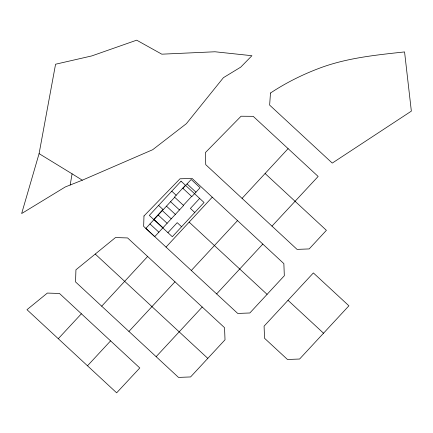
<?xml version="1.0" encoding="UTF-8"?>
<svg xmlns="http://www.w3.org/2000/svg" width="433" height="433" viewBox="0 0 433 433"><rect width="100%" height="100%" fill="white"/><g stroke="black" fill="none" stroke-linecap="round" stroke-linejoin="round"><path stroke-width="0.65" d="M70.184 185.021L72.073 173.817L39.084 153.634L55.565 64.225L91.791 55.917L136.671 40.172L161.812 54.179L215.006 51.771L251.919 55.711L240.721 67.147L223.412 77.68L186.363 123.681L152.681 149.715L82.308 180.193L65.28 186.959L21.65 213.545L39.084 153.634M101.706 306.191L75.548 281.921L75.932 269.797L115.481 237.555L127.6 237.944L224.538 327.678L225.019 339.802L190.59 376.943L178.493 377.403L101.706 306.191L147.631 256.488M153.704 219.482L162.976 209.48L158.592 205.41M185.438 185.248L174.483 197.064L183.592 205.507L154.749 236.624L145.856 228.386L174.699 197.264M182.942 188.371L191.18 179.484L200.073 187.722L191.83 196.614L182.726 188.171M58.282 338.709L81.388 313.784L59.473 293.46L47.349 293.076L26.981 309.687L116.645 392.828L139.799 367.974L81.388 313.784M183.376 205.307L191.613 196.414M167.934 232.667L177.205 222.665L181.589 226.73M199.662 198.433L190.39 208.435L194.774 212.506M166.034 247.081L212.267 197.188M242.069 198.368L288.107 148.643M87.498 365.788L110.583 340.89M128.937 331.429L174.975 281.802M191.321 270.479L237.533 220.608M271.984 226.134L318.147 176.453L253.197 116.325L241.073 116.228L205.431 152.546L205.745 164.67L297.054 249.386L309.178 248.926L326.395 230.324L265.099 173.519M156.14 356.673L202.233 307.019M216.63 293.92L262.82 244.077M288.01 300.302L264.081 326.152L264.541 338.276L287.48 359.487L299.604 359.027L348.917 305.806L313.373 272.931L288.01 300.302L323.532 333.204M72.073 173.817L82.308 180.193M189.14 222.134L267.085 294.364M207.808 358.372L95.233 254.063M187.061 183.928L195.954 192.171M171.777 191.186L176.166 195.251M170.58 201.713L179.473 209.951M166.461 206.157L175.349 214.395M162.337 210.6L171.23 218.844M158.218 215.049L167.111 223.287M154.099 219.493L162.987 227.731M149.975 223.937L158.868 232.18M143.983 215.975L143.653 226.372L237.728 313.443L249.846 312.978L284.324 275.745L283.864 263.621L192.128 178.472L179.998 178.786L143.983 215.975M270.484 93.025L269.635 105.1L332.263 163.095L411.35 111.135L404.563 51.928C375.828 55.034 346.649 57.941 319.408 68.219C302.25 74.665 285.775 82.909 270.484 93.025M181.048 181.183L149.32 215.417L172.318 236.732L204.046 202.498L181.048 181.183"/></g></svg>
